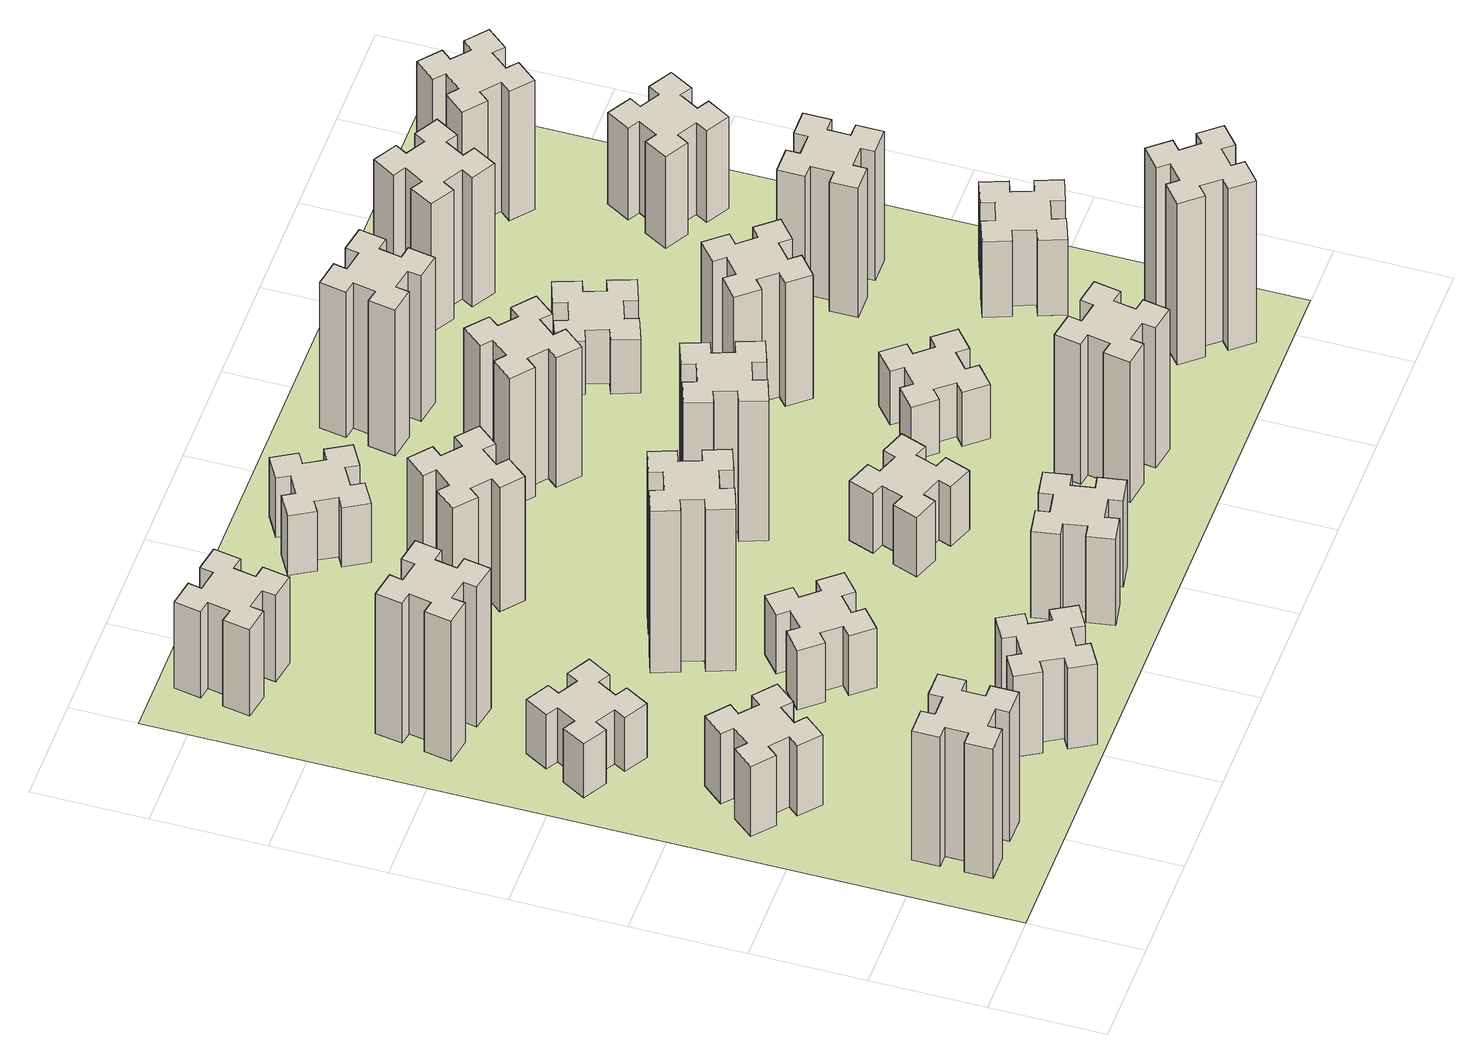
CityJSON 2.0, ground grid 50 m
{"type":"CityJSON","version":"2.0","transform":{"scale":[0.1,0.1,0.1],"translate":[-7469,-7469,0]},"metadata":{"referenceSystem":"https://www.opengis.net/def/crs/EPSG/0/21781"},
"CityObjects":{
"building1":{"type":"Building","attributes":{"class":"1000","function":"1000","usage":"1000","yearOfConstruction":2016,"roofType":"1000","measuredHeight":72,"storeysAboveGround":30,"storeysBelowGround":0},"geometry":[{"type":"Solid","lod":"1","boundaries":[[[[0,1,2,3,4,5,6,7,8,9,10,11,12,13,14,15,16,17,18,19]],[[17,16,20,21]],[[16,15,22,20]],[[15,14,23,22]],[[14,13,24,23]],[[13,12,25,24]],[[12,11,26,25]],[[11,10,27,26]],[[10,9,28,27]],[[9,8,29,28]],[[8,7,30,29]],[[7,6,31,30]],[[6,5,32,31]],[[5,4,33,32]],[[4,3,34,33]],[[3,2,35,34]],[[2,1,36,35]],[[1,0,37,36]],[[0,19,38,37]],[[19,18,39,38]],[[18,17,21,39]],[[24,25,26,27,28,29,30,31,32,33,34,35,36,37,38,39,21,20,22,23]]]]}]},
"building2":{"type":"Building","attributes":{"class":"1000","function":"1000","usage":"1000","yearOfConstruction":2016,"roofType":"1000","measuredHeight":39,"storeysAboveGround":30,"storeysBelowGround":0},"geometry":[{"type":"Solid","lod":"1","boundaries":[[[[40,41,42,43,44,45,46,47,48,49,50,51,52,53,54,55,56,57,58,59]],[[57,56,60,61]],[[56,55,62,60]],[[55,54,63,62]],[[54,53,64,63]],[[53,52,65,64]],[[52,51,66,65]],[[51,50,67,66]],[[50,49,68,67]],[[49,48,69,68]],[[48,47,70,69]],[[47,46,71,70]],[[46,45,72,71]],[[45,44,73,72]],[[44,43,74,73]],[[43,42,75,74]],[[42,41,76,75]],[[41,40,77,76]],[[40,59,78,77]],[[59,58,79,78]],[[58,57,61,79]],[[64,65,66,67,68,69,70,71,72,73,74,75,76,77,78,79,61,60,62,63]]]]}]},
"building3":{"type":"Building","attributes":{"class":"1000","function":"1000","usage":"1000","yearOfConstruction":2016,"roofType":"1000","measuredHeight":30,"storeysAboveGround":30,"storeysBelowGround":0},"geometry":[{"type":"Solid","lod":"1","boundaries":[[[[80,81,82,83,84,85,86,87,88,89,90,91,92,93,94,95,96,97,98,99]],[[97,96,100,101]],[[96,95,102,100]],[[95,94,103,102]],[[94,93,104,103]],[[93,92,105,104]],[[92,91,106,105]],[[91,90,107,106]],[[90,89,108,107]],[[89,88,109,108]],[[88,87,110,109]],[[87,86,111,110]],[[86,85,112,111]],[[85,84,113,112]],[[84,83,114,113]],[[83,82,115,114]],[[82,81,116,115]],[[81,80,117,116]],[[80,99,118,117]],[[99,98,119,118]],[[98,97,101,119]],[[104,105,106,107,108,109,110,111,112,113,114,115,116,117,118,119,101,100,102,103]]]]}]},
"building4":{"type":"Building","attributes":{"class":"1000","function":"1000","usage":"1000","yearOfConstruction":2016,"roofType":"1000","measuredHeight":78,"storeysAboveGround":30,"storeysBelowGround":0},"geometry":[{"type":"Solid","lod":"1","boundaries":[[[[120,121,122,123,124,125,126,127,128,129,130,131,132,133,134,135,136,137,138,139]],[[137,136,140,141]],[[136,135,142,140]],[[135,134,143,142]],[[134,133,144,143]],[[133,132,145,144]],[[132,131,146,145]],[[131,130,147,146]],[[130,129,148,147]],[[129,128,149,148]],[[128,127,150,149]],[[127,126,151,150]],[[126,125,152,151]],[[125,124,153,152]],[[124,123,154,153]],[[123,122,155,154]],[[122,121,156,155]],[[121,120,157,156]],[[120,139,158,157]],[[139,138,159,158]],[[138,137,141,159]],[[144,145,146,147,148,149,150,151,152,153,154,155,156,157,158,159,141,140,142,143]]]]}]},
"building5":{"type":"Building","attributes":{"class":"1000","function":"1000","usage":"1000","yearOfConstruction":2016,"roofType":"1000","measuredHeight":45,"storeysAboveGround":30,"storeysBelowGround":0},"geometry":[{"type":"Solid","lod":"1","boundaries":[[[[160,161,162,163,164,165,166,167,168,169,170,171,172,173,174,175,176,177,178,179]],[[177,176,180,181]],[[176,175,182,180]],[[175,174,183,182]],[[174,173,184,183]],[[173,172,185,184]],[[172,171,186,185]],[[171,170,187,186]],[[170,169,188,187]],[[169,168,189,188]],[[168,167,190,189]],[[167,166,191,190]],[[166,165,192,191]],[[165,164,193,192]],[[164,163,194,193]],[[163,162,195,194]],[[162,161,196,195]],[[161,160,197,196]],[[160,179,198,197]],[[179,178,199,198]],[[178,177,181,199]],[[184,185,186,187,188,189,190,191,192,193,194,195,196,197,198,199,181,180,182,183]]]]}]},
"building6":{"type":"Building","attributes":{"class":"1000","function":"1000","usage":"1000","yearOfConstruction":2016,"roofType":"1000","measuredHeight":48,"storeysAboveGround":30,"storeysBelowGround":0},"geometry":[{"type":"Solid","lod":"1","boundaries":[[[[200,201,202,203,204,205,206,207,208,209,210,211,212,213,214,215,216,217,218,219]],[[217,216,220,221]],[[216,215,222,220]],[[215,214,223,222]],[[214,213,224,223]],[[213,212,225,224]],[[212,211,226,225]],[[211,210,227,226]],[[210,209,228,227]],[[209,208,229,228]],[[208,207,230,229]],[[207,206,231,230]],[[206,205,232,231]],[[205,204,233,232]],[[204,203,234,233]],[[203,202,235,234]],[[202,201,236,235]],[[201,200,237,236]],[[200,219,238,237]],[[219,218,239,238]],[[218,217,221,239]],[[224,225,226,227,228,229,230,231,232,233,234,235,236,237,238,239,221,220,222,223]]]]}]},
"building7":{"type":"Building","attributes":{"class":"1000","function":"1000","usage":"1000","yearOfConstruction":2016,"roofType":"1000","measuredHeight":33,"storeysAboveGround":30,"storeysBelowGround":0},"geometry":[{"type":"Solid","lod":"1","boundaries":[[[[240,241,242,243,244,245,246,247,248,249,250,251,252,253,254,255,256,257,258,259]],[[257,256,260,261]],[[256,255,262,260]],[[255,254,263,262]],[[254,253,264,263]],[[253,252,265,264]],[[252,251,266,265]],[[251,250,267,266]],[[250,249,268,267]],[[249,248,269,268]],[[248,247,270,269]],[[247,246,271,270]],[[246,245,272,271]],[[245,244,273,272]],[[244,243,274,273]],[[243,242,275,274]],[[242,241,276,275]],[[241,240,277,276]],[[240,259,278,277]],[[259,258,279,278]],[[258,257,261,279]],[[264,265,266,267,268,269,270,271,272,273,274,275,276,277,278,279,261,260,262,263]]]]}]},
"building8":{"type":"Building","attributes":{"class":"1000","function":"1000","usage":"1000","yearOfConstruction":2016,"roofType":"1000","measuredHeight":90,"storeysAboveGround":30,"storeysBelowGround":0},"geometry":[{"type":"Solid","lod":"1","boundaries":[[[[280,281,282,283,284,285,286,287,288,289,290,291,292,293,294,295,296,297,298,299]],[[297,296,300,301]],[[296,295,302,300]],[[295,294,303,302]],[[294,293,304,303]],[[293,292,305,304]],[[292,291,306,305]],[[291,290,307,306]],[[290,289,308,307]],[[289,288,309,308]],[[288,287,310,309]],[[287,286,311,310]],[[286,285,312,311]],[[285,284,313,312]],[[284,283,314,313]],[[283,282,315,314]],[[282,281,316,315]],[[281,280,317,316]],[[280,299,318,317]],[[299,298,319,318]],[[298,297,301,319]],[[304,305,306,307,308,309,310,311,312,313,314,315,316,317,318,319,301,300,302,303]]]]}]},
"building9":{"type":"Building","attributes":{"class":"1000","function":"1000","usage":"1000","yearOfConstruction":2016,"roofType":"1000","measuredHeight":69,"storeysAboveGround":30,"storeysBelowGround":0},"geometry":[{"type":"Solid","lod":"1","boundaries":[[[[320,321,322,323,324,325,326,327,328,329,330,331,332,333,334,335,336,337,338,339]],[[337,336,340,341]],[[336,335,342,340]],[[335,334,343,342]],[[334,333,344,343]],[[333,332,345,344]],[[332,331,346,345]],[[331,330,347,346]],[[330,329,348,347]],[[329,328,349,348]],[[328,327,350,349]],[[327,326,351,350]],[[326,325,352,351]],[[325,324,353,352]],[[324,323,354,353]],[[323,322,355,354]],[[322,321,356,355]],[[321,320,357,356]],[[320,339,358,357]],[[339,338,359,358]],[[338,337,341,359]],[[344,345,346,347,348,349,350,351,352,353,354,355,356,357,358,359,341,340,342,343]]]]}]},
"building10":{"type":"Building","attributes":{"class":"1000","function":"1000","usage":"1000","yearOfConstruction":2016,"roofType":"1000","measuredHeight":48,"storeysAboveGround":30,"storeysBelowGround":0},"geometry":[{"type":"Solid","lod":"1","boundaries":[[[[360,361,362,363,364,365,366,367,368,369,370,371,372,373,374,375,376,377,378,379]],[[377,376,380,381]],[[376,375,382,380]],[[375,374,383,382]],[[374,373,384,383]],[[373,372,385,384]],[[372,371,386,385]],[[371,370,387,386]],[[370,369,388,387]],[[369,368,389,388]],[[368,367,390,389]],[[367,366,391,390]],[[366,365,392,391]],[[365,364,393,392]],[[364,363,394,393]],[[363,362,395,394]],[[362,361,396,395]],[[361,360,397,396]],[[360,379,398,397]],[[379,378,399,398]],[[378,377,381,399]],[[384,385,386,387,388,389,390,391,392,393,394,395,396,397,398,399,381,380,382,383]]]]}]},
"building11":{"type":"Building","attributes":{"class":"1000","function":"1000","usage":"1000","yearOfConstruction":2016,"roofType":"1000","measuredHeight":33,"storeysAboveGround":30,"storeysBelowGround":0},"geometry":[{"type":"Solid","lod":"1","boundaries":[[[[400,401,402,403,404,405,406,407,408,409,410,411,412,413,414,415,416,417,418,419]],[[417,416,420,421]],[[416,415,422,420]],[[415,414,423,422]],[[414,413,424,423]],[[413,412,425,424]],[[412,411,426,425]],[[411,410,427,426]],[[410,409,428,427]],[[409,408,429,428]],[[408,407,430,429]],[[407,406,431,430]],[[406,405,432,431]],[[405,404,433,432]],[[404,403,434,433]],[[403,402,435,434]],[[402,401,436,435]],[[401,400,437,436]],[[400,419,438,437]],[[419,418,439,438]],[[418,417,421,439]],[[424,425,426,427,428,429,430,431,432,433,434,435,436,437,438,439,421,420,422,423]]]]}]},
"building12":{"type":"Building","attributes":{"class":"1000","function":"1000","usage":"1000","yearOfConstruction":2016,"roofType":"1000","measuredHeight":33,"storeysAboveGround":30,"storeysBelowGround":0},"geometry":[{"type":"Solid","lod":"1","boundaries":[[[[440,441,442,443,444,445,446,447,448,449,450,451,452,453,454,455,456,457,458,459]],[[457,456,460,461]],[[456,455,462,460]],[[455,454,463,462]],[[454,453,464,463]],[[453,452,465,464]],[[452,451,466,465]],[[451,450,467,466]],[[450,449,468,467]],[[449,448,469,468]],[[448,447,470,469]],[[447,446,471,470]],[[446,445,472,471]],[[445,444,473,472]],[[444,443,474,473]],[[443,442,475,474]],[[442,441,476,475]],[[441,440,477,476]],[[440,459,478,477]],[[459,458,479,478]],[[458,457,461,479]],[[464,465,466,467,468,469,470,471,472,473,474,475,476,477,478,479,461,460,462,463]]]]}]},
"building13":{"type":"Building","attributes":{"class":"1000","function":"1000","usage":"1000","yearOfConstruction":2016,"roofType":"1000","measuredHeight":78,"storeysAboveGround":30,"storeysBelowGround":0},"geometry":[{"type":"Solid","lod":"1","boundaries":[[[[480,481,482,483,484,485,486,487,488,489,490,491,492,493,494,495,496,497,498,499]],[[497,496,500,501]],[[496,495,502,500]],[[495,494,503,502]],[[494,493,504,503]],[[493,492,505,504]],[[492,491,506,505]],[[491,490,507,506]],[[490,489,508,507]],[[489,488,509,508]],[[488,487,510,509]],[[487,486,511,510]],[[486,485,512,511]],[[485,484,513,512]],[[484,483,514,513]],[[483,482,515,514]],[[482,481,516,515]],[[481,480,517,516]],[[480,499,518,517]],[[499,498,519,518]],[[498,497,501,519]],[[504,505,506,507,508,509,510,511,512,513,514,515,516,517,518,519,501,500,502,503]]]]}]},
"building14":{"type":"Building","attributes":{"class":"1000","function":"1000","usage":"1000","yearOfConstruction":2016,"roofType":"1000","measuredHeight":72,"storeysAboveGround":30,"storeysBelowGround":0},"geometry":[{"type":"Solid","lod":"1","boundaries":[[[[520,521,522,523,524,525,526,527,528,529,530,531,532,533,534,535,536,537,538,539]],[[537,536,540,541]],[[536,535,542,540]],[[535,534,543,542]],[[534,533,544,543]],[[533,532,545,544]],[[532,531,546,545]],[[531,530,547,546]],[[530,529,548,547]],[[529,528,549,548]],[[528,527,550,549]],[[527,526,551,550]],[[526,525,552,551]],[[525,524,553,552]],[[524,523,554,553]],[[523,522,555,554]],[[522,521,556,555]],[[521,520,557,556]],[[520,539,558,557]],[[539,538,559,558]],[[538,537,541,559]],[[544,545,546,547,548,549,550,551,552,553,554,555,556,557,558,559,541,540,542,543]]]]}]},
"building15":{"type":"Building","attributes":{"class":"1000","function":"1000","usage":"1000","yearOfConstruction":2016,"roofType":"1000","measuredHeight":78,"storeysAboveGround":30,"storeysBelowGround":0},"geometry":[{"type":"Solid","lod":"1","boundaries":[[[[560,561,562,563,564,565,566,567,568,569,570,571,572,573,574,575,576,577,578,579]],[[577,576,580,581]],[[576,575,582,580]],[[575,574,583,582]],[[574,573,584,583]],[[573,572,585,584]],[[572,571,586,585]],[[571,570,587,586]],[[570,569,588,587]],[[569,568,589,588]],[[568,567,590,589]],[[567,566,591,590]],[[566,565,592,591]],[[565,564,593,592]],[[564,563,594,593]],[[563,562,595,594]],[[562,561,596,595]],[[561,560,597,596]],[[560,579,598,597]],[[579,578,599,598]],[[578,577,581,599]],[[584,585,586,587,588,589,590,591,592,593,594,595,596,597,598,599,581,580,582,583]]]]}]},
"building16":{"type":"Building","attributes":{"class":"1000","function":"1000","usage":"1000","yearOfConstruction":2016,"roofType":"1000","measuredHeight":81,"storeysAboveGround":30,"storeysBelowGround":0},"geometry":[{"type":"Solid","lod":"1","boundaries":[[[[600,601,602,603,604,605,606,607,608,609,610,611,612,613,614,615,616,617,618,619]],[[617,616,620,621]],[[616,615,622,620]],[[615,614,623,622]],[[614,613,624,623]],[[613,612,625,624]],[[612,611,626,625]],[[611,610,627,626]],[[610,609,628,627]],[[609,608,629,628]],[[608,607,630,629]],[[607,606,631,630]],[[606,605,632,631]],[[605,604,633,632]],[[604,603,634,633]],[[603,602,635,634]],[[602,601,636,635]],[[601,600,637,636]],[[600,619,638,637]],[[619,618,639,638]],[[618,617,621,639]],[[624,625,626,627,628,629,630,631,632,633,634,635,636,637,638,639,621,620,622,623]]]]}]},
"building17":{"type":"Building","attributes":{"class":"1000","function":"1000","usage":"1000","yearOfConstruction":2016,"roofType":"1000","measuredHeight":30,"storeysAboveGround":30,"storeysBelowGround":0},"geometry":[{"type":"Solid","lod":"1","boundaries":[[[[640,641,642,643,644,645,646,647,648,649,650,651,652,653,654,655,656,657,658,659]],[[657,656,660,661]],[[656,655,662,660]],[[655,654,663,662]],[[654,653,664,663]],[[653,652,665,664]],[[652,651,666,665]],[[651,650,667,666]],[[650,649,668,667]],[[649,648,669,668]],[[648,647,670,669]],[[647,646,671,670]],[[646,645,672,671]],[[645,644,673,672]],[[644,643,674,673]],[[643,642,675,674]],[[642,641,676,675]],[[641,640,677,676]],[[640,659,678,677]],[[659,658,679,678]],[[658,657,661,679]],[[664,665,666,667,668,669,670,671,672,673,674,675,676,677,678,679,661,660,662,663]]]]}]},
"building18":{"type":"Building","attributes":{"class":"1000","function":"1000","usage":"1000","yearOfConstruction":2016,"roofType":"1000","measuredHeight":69,"storeysAboveGround":30,"storeysBelowGround":0},"geometry":[{"type":"Solid","lod":"1","boundaries":[[[[680,681,682,683,684,685,686,687,688,689,690,691,692,693,694,695,696,697,698,699]],[[697,696,700,701]],[[696,695,702,700]],[[695,694,703,702]],[[694,693,704,703]],[[693,692,705,704]],[[692,691,706,705]],[[691,690,707,706]],[[690,689,708,707]],[[689,688,709,708]],[[688,687,710,709]],[[687,686,711,710]],[[686,685,712,711]],[[685,684,713,712]],[[684,683,714,713]],[[683,682,715,714]],[[682,681,716,715]],[[681,680,717,716]],[[680,699,718,717]],[[699,698,719,718]],[[698,697,701,719]],[[704,705,706,707,708,709,710,711,712,713,714,715,716,717,718,719,701,700,702,703]]]]}]},
"building19":{"type":"Building","attributes":{"class":"1000","function":"1000","usage":"1000","yearOfConstruction":2016,"roofType":"1000","measuredHeight":30,"storeysAboveGround":30,"storeysBelowGround":0},"geometry":[{"type":"Solid","lod":"1","boundaries":[[[[720,721,722,723,724,725,726,727,728,729,730,731,732,733,734,735,736,737,738,739]],[[737,736,740,741]],[[736,735,742,740]],[[735,734,743,742]],[[734,733,744,743]],[[733,732,745,744]],[[732,731,746,745]],[[731,730,747,746]],[[730,729,748,747]],[[729,728,749,748]],[[728,727,750,749]],[[727,726,751,750]],[[726,725,752,751]],[[725,724,753,752]],[[724,723,754,753]],[[723,722,755,754]],[[722,721,756,755]],[[721,720,757,756]],[[720,739,758,757]],[[739,738,759,758]],[[738,737,741,759]],[[744,745,746,747,748,749,750,751,752,753,754,755,756,757,758,759,741,740,742,743]]]]}]},
"building20":{"type":"Building","attributes":{"class":"1000","function":"1000","usage":"1000","yearOfConstruction":2016,"roofType":"1000","measuredHeight":90,"storeysAboveGround":30,"storeysBelowGround":0},"geometry":[{"type":"Solid","lod":"1","boundaries":[[[[760,761,762,763,764,765,766,767,768,769,770,771,772,773,774,775,776,777,778,779]],[[777,776,780,781]],[[776,775,782,780]],[[775,774,783,782]],[[774,773,784,783]],[[773,772,785,784]],[[772,771,786,785]],[[771,770,787,786]],[[770,769,788,787]],[[769,768,789,788]],[[768,767,790,789]],[[767,766,791,790]],[[766,765,792,791]],[[765,764,793,792]],[[764,763,794,793]],[[763,762,795,794]],[[762,761,796,795]],[[761,760,797,796]],[[760,779,798,797]],[[779,778,799,798]],[[778,777,781,799]],[[784,785,786,787,788,789,790,791,792,793,794,795,796,797,798,799,781,780,782,783]]]]}]},
"building21":{"type":"Building","attributes":{"class":"1000","function":"1000","usage":"1000","yearOfConstruction":2016,"roofType":"1000","measuredHeight":72,"storeysAboveGround":30,"storeysBelowGround":0},"geometry":[{"type":"Solid","lod":"1","boundaries":[[[[800,801,802,803,804,805,806,807,808,809,810,811,812,813,814,815,816,817,818,819]],[[817,816,820,821]],[[816,815,822,820]],[[815,814,823,822]],[[814,813,824,823]],[[813,812,825,824]],[[812,811,826,825]],[[811,810,827,826]],[[810,809,828,827]],[[809,808,829,828]],[[808,807,830,829]],[[807,806,831,830]],[[806,805,832,831]],[[805,804,833,832]],[[804,803,834,833]],[[803,802,835,834]],[[802,801,836,835]],[[801,800,837,836]],[[800,819,838,837]],[[819,818,839,838]],[[818,817,821,839]],[[824,825,826,827,828,829,830,831,832,833,834,835,836,837,838,839,821,820,822,823]]]]}]},
"building22":{"type":"Building","attributes":{"class":"1000","function":"1000","usage":"1000","yearOfConstruction":2016,"roofType":"1000","measuredHeight":42,"storeysAboveGround":30,"storeysBelowGround":0},"geometry":[{"type":"Solid","lod":"1","boundaries":[[[[840,841,842,843,844,845,846,847,848,849,850,851,852,853,854,855,856,857,858,859]],[[857,856,860,861]],[[856,855,862,860]],[[855,854,863,862]],[[854,853,864,863]],[[853,852,865,864]],[[852,851,866,865]],[[851,850,867,866]],[[850,849,868,867]],[[849,848,869,868]],[[848,847,870,869]],[[847,846,871,870]],[[846,845,872,871]],[[845,844,873,872]],[[844,843,874,873]],[[843,842,875,874]],[[842,841,876,875]],[[841,840,877,876]],[[840,859,878,877]],[[859,858,879,878]],[[858,857,861,879]],[[864,865,866,867,868,869,870,871,872,873,874,875,876,877,878,879,861,860,862,863]]]]}]},
"building23":{"type":"Building","attributes":{"class":"1000","function":"1000","usage":"1000","yearOfConstruction":2016,"roofType":"1000","measuredHeight":72,"storeysAboveGround":30,"storeysBelowGround":0},"geometry":[{"type":"Solid","lod":"1","boundaries":[[[[880,881,882,883,884,885,886,887,888,889,890,891,892,893,894,895,896,897,898,899]],[[897,896,900,901]],[[896,895,902,900]],[[895,894,903,902]],[[894,893,904,903]],[[893,892,905,904]],[[892,891,906,905]],[[891,890,907,906]],[[890,889,908,907]],[[889,888,909,908]],[[888,887,910,909]],[[887,886,911,910]],[[886,885,912,911]],[[885,884,913,912]],[[884,883,914,913]],[[883,882,915,914]],[[882,881,916,915]],[[881,880,917,916]],[[880,899,918,917]],[[899,898,919,918]],[[898,897,901,919]],[[904,905,906,907,908,909,910,911,912,913,914,915,916,917,918,919,901,900,902,903]]]]}]},
"building24":{"type":"Building","attributes":{"class":"1000","function":"1000","usage":"1000","yearOfConstruction":2016,"roofType":"1000","measuredHeight":51,"storeysAboveGround":30,"storeysBelowGround":0},"geometry":[{"type":"Solid","lod":"1","boundaries":[[[[920,921,922,923,924,925,926,927,928,929,930,931,932,933,934,935,936,937,938,939]],[[937,936,940,941]],[[936,935,942,940]],[[935,934,943,942]],[[934,933,944,943]],[[933,932,945,944]],[[932,931,946,945]],[[931,930,947,946]],[[930,929,948,947]],[[929,928,949,948]],[[928,927,950,949]],[[927,926,951,950]],[[926,925,952,951]],[[925,924,953,952]],[[924,923,954,953]],[[923,922,955,954]],[[922,921,956,955]],[[921,920,957,956]],[[920,939,958,957]],[[939,938,959,958]],[[938,937,941,959]],[[944,945,946,947,948,949,950,951,952,953,954,955,956,957,958,959,941,940,942,943]]]]}]},
"building25":{"type":"Building","attributes":{"class":"1000","function":"1000","usage":"1000","yearOfConstruction":2016,"roofType":"1000","measuredHeight":72,"storeysAboveGround":30,"storeysBelowGround":0},"geometry":[{"type":"Solid","lod":"1","boundaries":[[[[960,961,962,963,964,965,966,967,968,969,970,971,972,973,974,975,976,977,978,979]],[[977,976,980,981]],[[976,975,982,980]],[[975,974,983,982]],[[974,973,984,983]],[[973,972,985,984]],[[972,971,986,985]],[[971,970,987,986]],[[970,969,988,987]],[[969,968,989,988]],[[968,967,990,989]],[[967,966,991,990]],[[966,965,992,991]],[[965,964,993,992]],[[964,963,994,993]],[[963,962,995,994]],[[962,961,996,995]],[[961,960,997,996]],[[960,979,998,997]],[[979,978,999,998]],[[978,977,981,999]],[[984,985,986,987,988,989,990,991,992,993,994,995,996,997,998,999,981,980,982,983]]]]}]},
"landuse1":{"type":"LandUse","attributes":{"name":"plot1","function":"1010"},"geometry":[{"type":"MultiSurface","lod":"1","boundaries":[[[1000,1001,1002,1003]]]}]}
},
"vertices":[
[325,265,0],[425,265,0],[425,205,0],[545,205,0],[545,325,0],[485,325,0],[485,425,0],[545,425,0],[545,545,0],[425,545,0],[425,485,0],[325,485,0],[325,545,0],[205,545,0],[205,425,0],[265,425,0],[265,325,0],[205,325,0],[205,205,0],[325,205,0],[265,325,720],[205,325,720],[265,425,720],[205,425,720],[205,545,720],[325,545,720],[325,485,720],[425,485,720],[425,545,720],[545,545,720],[545,425,720],[485,425,720],[485,325,720],[545,325,720],[545,205,720],[425,205,720],[425,265,720],[325,265,720],[325,205,720],[205,205,720],
[323,1324,0],[259,1248,0],[213,1286,0],[136,1194,0],[228,1117,0],[266,1163,0],[343,1099,0],[304,1053,0],[396,976,0],[473,1068,0],[427,1106,0],[492,1183,0],[538,1144,0],[615,1236,0],[523,1313,0],[484,1267,0],[408,1332,0],[446,1378,0],[354,1455,0],[277,1363,0],[408,1332,390],[446,1378,390],[484,1267,390],[523,1313,390],[615,1236,390],[538,1144,390],[492,1183,390],[427,1106,390],[473,1068,390],[396,976,390],[304,1053,390],[343,1099,390],[266,1163,390],[228,1117,390],[136,1194,390],[213,1286,390],[259,1248,390],[323,1324,390],[277,1363,390],[354,1455,390],
[277,1885,0],[364,1835,0],[334,1783,0],[438,1723,0],[498,1827,0],[446,1857,0],[496,1944,0],[548,1914,0],[608,2018,0],[504,2078,0],[474,2026,0],[387,2076,0],[417,2128,0],[313,2188,0],[253,2084,0],[305,2054,0],[255,1967,0],[203,1997,0],[143,1893,0],[247,1833,0],[255,1967,300],[203,1997,300],[305,2054,300],[253,2084,300],[313,2188,300],[417,2128,300],[387,2076,300],[474,2026,300],[504,2078,300],[608,2018,300],[548,1914,300],[496,1944,300],[446,1857,300],[498,1827,300],[438,1723,300],[334,1783,300],[364,1835,300],[277,1885,300],[247,1833,300],[143,1893,300],
[475,2527,0],[492,2625,0],[551,2615,0],[572,2733,0],[454,2754,0],[444,2695,0],[345,2712,0],[356,2771,0],[237,2792,0],[217,2674,0],[276,2664,0],[258,2565,0],[199,2576,0],[178,2457,0],[297,2437,0],[307,2496,0],[405,2478,0],[395,2419,0],[513,2398,0],[534,2517,0],[405,2478,780],[395,2419,780],[307,2496,780],[297,2437,780],[178,2457,780],[199,2576,780],[258,2565,780],[276,2664,780],[217,2674,780],[237,2792,780],[356,2771,780],[345,2712,780],[444,2695,780],[454,2754,780],[572,2733,780],[551,2615,780],[492,2625,780],[475,2527,780],[534,2517,780],[513,2398,780],
[995,264,0],[1045,177,0],[993,147,0],[1053,43,0],[1157,103,0],[1127,155,0],[1214,205,0],[1244,153,0],[1348,213,0],[1288,317,0],[1236,287,0],[1186,374,0],[1238,404,0],[1178,508,0],[1074,448,0],[1104,396,0],[1017,346,0],[987,398,0],[883,338,0],[943,234,0],[1017,346,450],[987,398,450],[1104,396,450],[1074,448,450],[1178,508,450],[1238,404,450],[1186,374,450],[1236,287,450],[1288,317,450],[1348,213,450],[1244,153,450],[1214,205,450],[1127,155,450],[1157,103,450],[1053,43,450],[993,147,450],[1045,177,450],[995,264,450],[943,234,450],[883,338,450],
[444,3535,0],[345,3552,0],[356,3611,0],[237,3632,0],[217,3514,0],[276,3504,0],[258,3405,0],[199,3416,0],[178,3297,0],[297,3277,0],[307,3336,0],[405,3318,0],[395,3259,0],[513,3238,0],[534,3357,0],[475,3367,0],[492,3465,0],[551,3455,0],[572,3573,0],[454,3594,0],[492,3465,480],[551,3455,480],[475,3367,480],[534,3357,480],[513,3238,480],[395,3259,480],[405,3318,480],[307,3336,480],[297,3277,480],[178,3297,480],[199,3416,480],[258,3405,480],[276,3504,480],[217,3514,480],[237,3632,480],[356,3611,480],[345,3552,480],[444,3535,480],[454,3594,480],[572,3573,480],
[1083,1332,0],[1006,1267,0],[968,1313,0],[876,1236,0],[953,1144,0],[999,1183,0],[1063,1106,0],[1017,1068,0],[1094,976,0],[1186,1053,0],[1148,1099,0],[1224,1163,0],[1263,1117,0],[1355,1194,0],[1278,1286,0],[1232,1248,0],[1167,1324,0],[1213,1363,0],[1136,1455,0],[1044,1378,0],[1167,1324,330],[1213,1363,330],[1232,1248,330],[1278,1286,330],[1355,1194,330],[1263,1117,330],[1224,1163,330],[1148,1099,330],[1186,1053,330],[1094,976,330],[1017,1068,330],[1063,1106,330],[999,1183,330],[953,1144,330],[876,1236,330],[968,1313,330],[1006,1267,330],[1083,1332,330],[1044,1378,330],[1136,1455,330],
[1236,1746,0],[1202,1840,0],[1258,1860,0],[1217,1973,0],[1104,1932,0],[1125,1876,0],[1031,1842,0],[1010,1898,0],[897,1857,0],[939,1744,0],[995,1765,0],[1029,1671,0],[973,1650,0],[1014,1537,0],[1127,1579,0],[1106,1635,0],[1200,1669,0],[1220,1613,0],[1333,1654,0],[1292,1767,0],[1200,1669,900],[1220,1613,900],[1106,1635,900],[1127,1579,900],[1014,1537,900],[973,1650,900],[1029,1671,900],[995,1765,900],[939,1744,900],[897,1857,900],[1010,1898,900],[1031,1842,900],[1125,1876,900],[1104,1932,900],[1217,1973,900],[1258,1860,900],[1202,1840,900],[1236,1746,900],[1292,1767,900],[1333,1654,900],
[1167,2586,0],[1232,2663,0],[1278,2624,0],[1355,2716,0],[1263,2793,0],[1224,2747,0],[1148,2812,0],[1186,2858,0],[1094,2935,0],[1017,2843,0],[1063,2804,0],[999,2728,0],[953,2766,0],[876,2674,0],[968,2597,0],[1006,2643,0],[1083,2579,0],[1044,2533,0],[1136,2456,0],[1213,2548,0],[1083,2579,690],[1044,2533,690],[1006,2643,690],[968,2597,690],[876,2674,690],[953,2766,690],[999,2728,690],[1063,2804,690],[1017,2843,690],[1094,2935,690],[1186,2858,690],[1148,2812,690],[1224,2747,690],[1263,2793,690],[1355,2716,690],[1278,2624,690],[1232,2663,690],[1167,2586,690],[1213,2548,690],[1136,2456,690],
[1738,405,0],[1756,307,0],[1697,297,0],[1717,178,0],[1836,199,0],[1825,258,0],[1924,276,0],[1934,217,0],[2052,237,0],[2031,356,0],[1972,345,0],[1955,444,0],[2014,454,0],[1993,572,0],[1875,551,0],[1885,492,0],[1787,475,0],[1777,534,0],[1658,513,0],[1679,395,0],[1787,475,480],[1777,534,480],[1885,492,480],[1875,551,480],[1993,572,480],[2014,454,480],[1955,444,480],[1972,345,480],[2031,356,480],[2052,237,480],[1934,217,480],[1924,276,480],[1825,258,480],[1836,199,480],[1717,178,480],[1697,297,480],[1756,307,480],[1738,405,480],[1679,395,480],[1658,513,480],
[1336,3347,0],[1286,3434,0],[1338,3464,0],[1278,3568,0],[1174,3508,0],[1204,3456,0],[1117,3406,0],[1087,3458,0],[983,3398,0],[1043,3294,0],[1095,3324,0],[1145,3237,0],[1093,3207,0],[1153,3103,0],[1257,3163,0],[1227,3215,0],[1314,3265,0],[1344,3213,0],[1448,3273,0],[1388,3377,0],[1314,3265,330],[1344,3213,330],[1227,3215,330],[1257,3163,330],[1153,3103,330],[1093,3207,330],[1145,3237,330],[1095,3324,330],[1043,3294,330],[983,3398,330],[1087,3458,330],[1117,3406,330],[1204,3456,330],[1174,3508,330],[1278,3568,330],[1338,3464,330],[1286,3434,330],[1336,3347,330],[1388,3377,330],[1448,3273,330],
[1871,1029,0],[1965,995,0],[1944,939,0],[2057,897,0],[2098,1010,0],[2042,1031,0],[2076,1125,0],[2132,1104,0],[2173,1217,0],[2060,1258,0],[2040,1202,0],[1946,1236,0],[1967,1292,0],[1854,1333,0],[1813,1220,0],[1869,1200,0],[1835,1106,0],[1779,1127,0],[1737,1014,0],[1850,973,0],[1835,1106,330],[1779,1127,330],[1869,1200,330],[1813,1220,330],[1854,1333,330],[1967,1292,330],[1946,1236,330],[2040,1202,330],[2060,1258,330],[2173,1217,330],[2132,1104,330],[2076,1125,330],[2042,1031,330],[2098,1010,330],[2057,897,330],[1944,939,330],[1965,995,330],[1871,1029,330],[1850,973,330],[1737,1014,330],
[1976,1846,0],[1942,1940,0],[1998,1960,0],[1957,2073,0],[1844,2032,0],[1865,1976,0],[1771,1942,0],[1750,1998,0],[1637,1957,0],[1679,1844,0],[1735,1865,0],[1769,1771,0],[1713,1750,0],[1754,1637,0],[1867,1679,0],[1846,1735,0],[1940,1769,0],[1960,1713,0],[2073,1754,0],[2032,1867,0],[1940,1769,780],[1960,1713,780],[1846,1735,780],[1867,1679,780],[1754,1637,780],[1713,1750,780],[1769,1771,780],[1735,1865,780],[1679,1844,780],[1637,1957,780],[1750,1998,780],[1771,1942,780],[1865,1976,780],[1844,2032,780],[1957,2073,780],[1998,1960,780],[1942,1940,780],[1976,1846,780],[2032,1867,780],[2073,1754,780],
[1907,2586,0],[1972,2663,0],[2018,2624,0],[2095,2716,0],[2003,2793,0],[1964,2747,0],[1888,2812,0],[1926,2858,0],[1834,2935,0],[1757,2843,0],[1803,2804,0],[1739,2728,0],[1693,2766,0],[1616,2674,0],[1708,2597,0],[1746,2643,0],[1823,2579,0],[1784,2533,0],[1876,2456,0],[1953,2548,0],[1823,2579,720],[1784,2533,720],[1746,2643,720],[1708,2597,720],[1616,2674,720],[1693,2766,720],[1739,2728,720],[1803,2804,720],[1757,2843,720],[1834,2935,720],[1926,2858,720],[1888,2812,720],[1964,2747,720],[2003,2793,720],[2095,2716,720],[2018,2624,720],[1972,2663,720],[1907,2586,720],[1953,2548,720],[1876,2456,720],
[2496,544,0],[2478,445,0],[2419,456,0],[2398,337,0],[2517,317,0],[2527,376,0],[2625,358,0],[2615,299,0],[2733,278,0],[2754,397,0],[2695,407,0],[2712,505,0],[2771,495,0],[2792,613,0],[2674,634,0],[2664,575,0],[2565,592,0],[2576,651,0],[2457,672,0],[2437,554,0],[2565,592,780],[2576,651,780],[2664,575,780],[2674,634,780],[2792,613,780],[2771,495,780],[2712,505,780],[2695,407,780],[2754,397,780],[2733,278,780],[2615,299,780],[2625,358,780],[2527,376,780],[2517,317,780],[2398,337,780],[2419,456,780],[2478,445,780],[2496,544,780],[2437,554,780],[2457,672,780],
[1887,3236,0],[1985,3218,0],[1975,3159,0],[2093,3138,0],[2114,3257,0],[2055,3267,0],[2072,3365,0],[2131,3355,0],[2152,3473,0],[2034,3494,0],[2024,3435,0],[1925,3452,0],[1936,3511,0],[1817,3532,0],[1797,3414,0],[1856,3404,0],[1838,3305,0],[1779,3316,0],[1758,3197,0],[1877,3177,0],[1838,3305,810],[1779,3316,810],[1856,3404,810],[1797,3414,810],[1817,3532,810],[1936,3511,810],[1925,3452,810],[2024,3435,810],[2034,3494,810],[2152,3473,810],[2131,3355,810],[2072,3365,810],[2055,3267,810],[2114,3257,810],[2093,3138,810],[1975,3159,810],[1985,3218,810],[1887,3236,810],[1877,3177,810],[1758,3197,810],
[2628,1099,0],[2704,1163,0],[2743,1117,0],[2835,1194,0],[2758,1286,0],[2712,1248,0],[2647,1324,0],[2693,1363,0],[2616,1455,0],[2524,1378,0],[2563,1332,0],[2486,1267,0],[2448,1313,0],[2356,1236,0],[2433,1144,0],[2479,1183,0],[2543,1106,0],[2497,1068,0],[2574,976,0],[2666,1053,0],[2543,1106,300],[2497,1068,300],[2479,1183,300],[2433,1144,300],[2356,1236,300],[2448,1313,300],[2486,1267,300],[2563,1332,300],[2524,1378,300],[2616,1455,300],[2693,1363,300],[2647,1324,300],[2712,1248,300],[2758,1286,300],[2835,1194,300],[2743,1117,300],[2704,1163,300],[2628,1099,300],[2666,1053,300],[2574,976,300],
[2628,1839,0],[2704,1903,0],[2743,1857,0],[2835,1934,0],[2758,2026,0],[2712,1988,0],[2647,2064,0],[2693,2103,0],[2616,2195,0],[2524,2118,0],[2563,2072,0],[2486,2007,0],[2448,2053,0],[2356,1976,0],[2433,1884,0],[2479,1923,0],[2543,1846,0],[2497,1808,0],[2574,1716,0],[2666,1793,0],[2543,1846,690],[2497,1808,690],[2479,1923,690],[2433,1884,690],[2356,1976,690],[2448,2053,690],[2486,2007,690],[2563,2072,690],[2524,2118,690],[2616,2195,690],[2693,2103,690],[2647,2064,690],[2712,1988,690],[2758,2026,690],[2835,1934,690],[2743,1857,690],[2704,1903,690],[2628,1839,690],[2666,1793,690],[2574,1716,690],
[2375,2605,0],[2409,2511,0],[2353,2490,0],[2394,2377,0],[2507,2419,0],[2486,2475,0],[2580,2509,0],[2600,2453,0],[2713,2494,0],[2672,2607,0],[2616,2586,0],[2582,2680,0],[2638,2700,0],[2597,2813,0],[2484,2772,0],[2505,2716,0],[2411,2682,0],[2390,2738,0],[2277,2697,0],[2319,2584,0],[2411,2682,300],[2390,2738,300],[2505,2716,300],[2484,2772,300],[2597,2813,300],[2638,2700,300],[2582,2680,300],[2616,2586,300],[2672,2607,300],[2713,2494,300],[2600,2453,300],[2580,2509,300],[2486,2475,300],[2507,2419,300],[2394,2377,300],[2353,2490,300],[2409,2511,300],[2375,2605,300],[2319,2584,300],[2277,2697,300],
[3468,259,0],[3544,323,0],[3583,277,0],[3675,354,0],[3598,446,0],[3552,408,0],[3487,484,0],[3533,523,0],[3456,615,0],[3364,538,0],[3403,492,0],[3326,427,0],[3288,473,0],[3196,396,0],[3273,304,0],[3319,343,0],[3383,266,0],[3337,228,0],[3414,136,0],[3506,213,0],[3383,266,900],[3337,228,900],[3319,343,900],[3273,304,900],[3196,396,900],[3288,473,900],[3326,427,900],[3403,492,900],[3364,538,900],[3456,615,900],[3533,523,900],[3487,484,900],[3552,408,900],[3598,446,900],[3675,354,900],[3583,277,900],[3544,323,900],[3468,259,900],[3506,213,900],[3414,136,900],
[2625,3434,0],[2575,3347,0],[2523,3377,0],[2463,3273,0],[2567,3213,0],[2597,3265,0],[2684,3215,0],[2654,3163,0],[2758,3103,0],[2818,3207,0],[2766,3237,0],[2816,3324,0],[2868,3294,0],[2928,3398,0],[2824,3458,0],[2794,3406,0],[2707,3456,0],[2737,3508,0],[2633,3568,0],[2573,3464,0],[2707,3456,720],[2737,3508,720],[2794,3406,720],[2824,3458,720],[2928,3398,720],[2868,3294,720],[2816,3324,720],[2766,3237,720],[2818,3207,720],[2758,3103,720],[2654,3163,720],[2684,3215,720],[2597,3265,720],[2567,3213,720],[2463,3273,720],[2523,3377,720],[2575,3347,720],[2625,3434,720],[2573,3464,720],[2633,3568,720],
[3556,1106,0],[3522,1200,0],[3578,1220,0],[3537,1333,0],[3424,1292,0],[3445,1236,0],[3351,1202,0],[3330,1258,0],[3217,1217,0],[3259,1104,0],[3315,1125,0],[3349,1031,0],[3293,1010,0],[3334,897,0],[3447,939,0],[3426,995,0],[3520,1029,0],[3540,973,0],[3653,1014,0],[3612,1127,0],[3520,1029,420],[3540,973,420],[3426,995,420],[3447,939,420],[3334,897,420],[3293,1010,420],[3349,1031,420],[3315,1125,420],[3259,1104,420],[3217,1217,420],[3330,1258,420],[3351,1202,420],[3445,1236,420],[3424,1292,420],[3537,1333,420],[3578,1220,420],[3522,1200,420],[3556,1106,420],[3612,1127,420],[3653,1014,420],
[3125,1905,0],[3125,1805,0],[3065,1805,0],[3065,1685,0],[3185,1685,0],[3185,1745,0],[3285,1745,0],[3285,1685,0],[3405,1685,0],[3405,1805,0],[3345,1805,0],[3345,1905,0],[3405,1905,0],[3405,2025,0],[3285,2025,0],[3285,1965,0],[3185,1965,0],[3185,2025,0],[3065,2025,0],[3065,1905,0],[3185,1965,720],[3185,2025,720],[3285,1965,720],[3285,2025,720],[3405,2025,720],[3405,1905,720],[3345,1905,720],[3345,1805,720],[3405,1805,720],[3405,1685,720],[3285,1685,720],[3285,1745,720],[3185,1745,720],[3185,1685,720],[3065,1685,720],[3065,1805,720],[3125,1805,720],[3125,1905,720],[3065,1905,720],[3065,2025,720],
[3534,2666,0],[3447,2716,0],[3477,2768,0],[3373,2828,0],[3313,2724,0],[3365,2694,0],[3315,2607,0],[3263,2637,0],[3203,2533,0],[3307,2473,0],[3337,2525,0],[3424,2475,0],[3394,2423,0],[3498,2363,0],[3558,2467,0],[3506,2497,0],[3556,2584,0],[3608,2554,0],[3668,2658,0],[3564,2718,0],[3556,2584,510],[3608,2554,510],[3506,2497,510],[3558,2467,510],[3498,2363,510],[3394,2423,510],[3424,2475,510],[3337,2525,510],[3307,2473,510],[3203,2533,510],[3263,2637,510],[3315,2607,510],[3365,2694,510],[3313,2724,510],[3373,2828,510],[3477,2768,510],[3447,2716,510],[3534,2666,510],[3564,2718,510],[3668,2658,510],
[3126,3283,0],[3203,3219,0],[3164,3173,0],[3256,3096,0],[3333,3188,0],[3287,3226,0],[3352,3303,0],[3398,3264,0],[3475,3356,0],[3383,3433,0],[3344,3387,0],[3268,3452,0],[3306,3498,0],[3214,3575,0],[3137,3483,0],[3183,3444,0],[3119,3368,0],[3073,3406,0],[2996,3314,0],[3088,3237,0],[3119,3368,720],[3073,3406,720],[3183,3444,720],[3137,3483,720],[3214,3575,720],[3306,3498,720],[3268,3452,720],[3344,3387,720],[3383,3433,720],[3475,3356,720],[3398,3264,720],[3352,3303,720],[3287,3226,720],[3333,3188,720],[3256,3096,720],[3164,3173,720],[3203,3219,720],[3126,3283,720],[3088,3237,720],[2996,3314,720],
[5,3705,0],[3705,3705,0],[3705,5,0],[5,5,0]
]}
